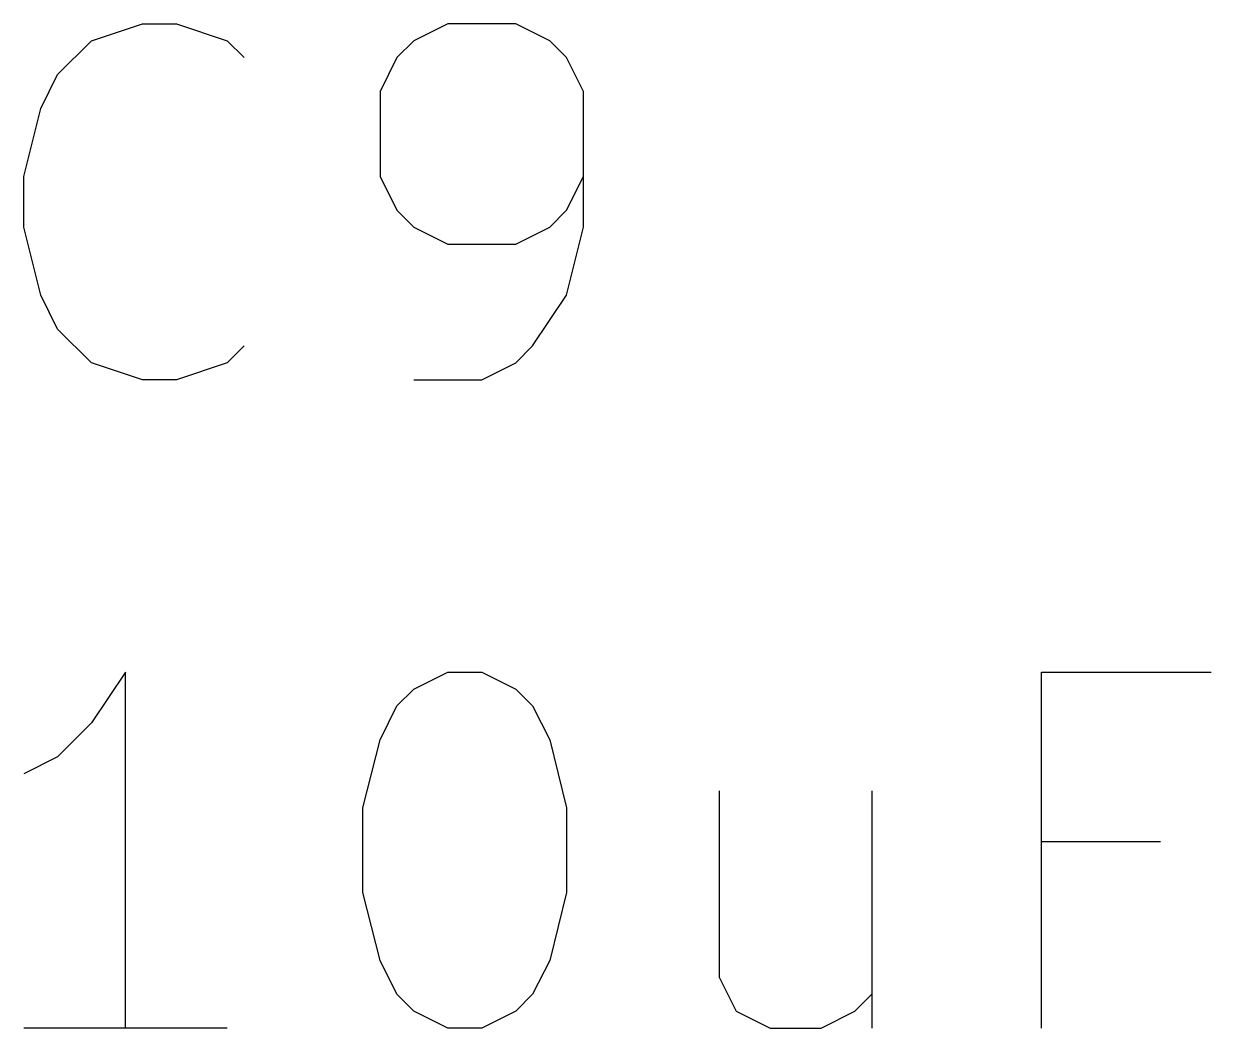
# Model space of a CAD drawing. Extents: x 0.4 to 16.1, y -11.3 to -0.4.
# Drawn here: x 7.0277 to 7.1943, y -8.7176 to -8.5766 of the extents above; entities that cross this region are included whole.
import ezdxf

# ---------------------------------------------------------------- set-up
doc = ezdxf.new("R2010")
doc.units = 0
doc.header["$MEASUREMENT"] = 0
doc.layers.add('MAGENTA2', color=6, linetype='CONTINUOUS')

msp = doc.modelspace()

# ---------------------------------------------------------------- linework, layer by layer
at = {"layer": 'MAGENTA2', "linetype": 'CONTINUOUS'}
for p, q in [((7.03717, -8.579), (7.04431, -8.57662)), ((7.04431, -8.57662), (7.04907, -8.57662)), ((7.04907, -8.57662), (7.05622, -8.579)), ((7.08717, -8.57662), (7.08241, -8.579)), ((7.09669, -8.57662), (7.08717, -8.57662)), ((7.10146, -8.579), (7.09669, -8.57662)), ((7.03241, -8.58376), (7.03717, -8.579)), ((7.05622, -8.579), (7.0586, -8.58138)), ((7.08241, -8.579), (7.08003, -8.58138)), ((7.10383, -8.58138), (7.10146, -8.579)), ((7.08003, -8.58138), (7.07765, -8.58614)), ((7.10622, -8.58614), (7.10383, -8.58138)), ((7.03003, -8.58852), (7.03241, -8.58376)), ((7.07765, -8.58614), (7.07765, -8.59805)), ((7.10622, -8.60519), (7.10622, -8.58614)), ((7.02765, -8.59805), (7.03003, -8.58852)), ((7.02765, -8.60519), (7.02765, -8.59805)), ((7.07765, -8.59805), (7.08003, -8.60281)), ((7.10383, -8.60281), (7.10622, -8.59805)), ((7.08003, -8.60281), (7.08241, -8.60519)), ((7.10146, -8.60519), (7.10383, -8.60281)), ((7.03003, -8.61471), (7.02765, -8.60519)), ((7.08241, -8.60519), (7.08717, -8.60757)), ((7.09669, -8.60757), (7.10146, -8.60519)), ((7.10383, -8.61471), (7.10622, -8.60519)), ((7.08717, -8.60757), (7.09669, -8.60757)), ((7.03241, -8.61947), (7.03003, -8.61471)), ((7.09907, -8.62185), (7.10383, -8.61471)), ((7.03717, -8.62424), (7.03241, -8.61947)), ((7.0586, -8.62185), (7.05622, -8.62424)), ((7.09669, -8.62424), (7.09907, -8.62185)), ((7.04431, -8.62662), (7.03717, -8.62424)), ((7.05622, -8.62424), (7.04907, -8.62662)), ((7.09193, -8.62662), (7.09669, -8.62424)), ((7.04907, -8.62662), (7.04431, -8.62662)), ((7.08241, -8.62662), (7.09193, -8.62662)), ((7.04193, -8.66762), (7.03717, -8.67476)), ((7.04193, -8.71762), (7.04193, -8.66762)), ((7.08241, -8.67), (7.08717, -8.66762)), ((7.08717, -8.66762), (7.09193, -8.66762)), ((7.09193, -8.66762), (7.09669, -8.67)), ((7.1705, -8.71762), (7.1705, -8.66762)), ((7.1705, -8.66762), (7.19431, -8.66762)), ((7.08003, -8.67238), (7.08241, -8.67)), ((7.09669, -8.67), (7.09907, -8.67238)), ((7.07765, -8.67714), (7.08003, -8.67238)), ((7.09907, -8.67238), (7.10146, -8.67714)), ((7.03717, -8.67476), (7.03241, -8.67952)), ((7.07526, -8.68667), (7.07765, -8.67714)), ((7.10146, -8.67714), (7.10384, -8.68667)), ((7.03241, -8.67952), (7.02765, -8.6819)), ((7.12526, -8.68428), (7.12526, -8.71047)), ((7.14669, -8.68428), (7.14669, -8.71762)), ((7.07526, -8.69857), (7.07526, -8.68667)), ((7.10384, -8.68667), (7.10384, -8.69857)), ((7.18717, -8.69143), (7.1705, -8.69143)), ((7.07765, -8.70809), (7.07526, -8.69857)), ((7.10384, -8.69857), (7.10146, -8.70809)), ((7.08003, -8.71285), (7.07765, -8.70809)), ((7.10146, -8.70809), (7.09907, -8.71285)), ((7.12526, -8.71047), (7.12765, -8.71524)), ((7.08241, -8.71524), (7.08003, -8.71285)), ((7.09907, -8.71285), (7.09669, -8.71524)), ((7.14431, -8.71524), (7.14669, -8.71285)), ((7.08717, -8.71762), (7.08241, -8.71524)), ((7.09669, -8.71524), (7.09193, -8.71762)), ((7.12765, -8.71524), (7.13241, -8.71762)), ((7.13955, -8.71762), (7.14431, -8.71524)), ((7.05622, -8.71762), (7.02765, -8.71762)), ((7.09193, -8.71762), (7.08717, -8.71762)), ((7.13241, -8.71762), (7.13955, -8.71762))]:
    msp.add_line(p, q, dxfattribs=at)

doc.saveas('drawing.dxf')
